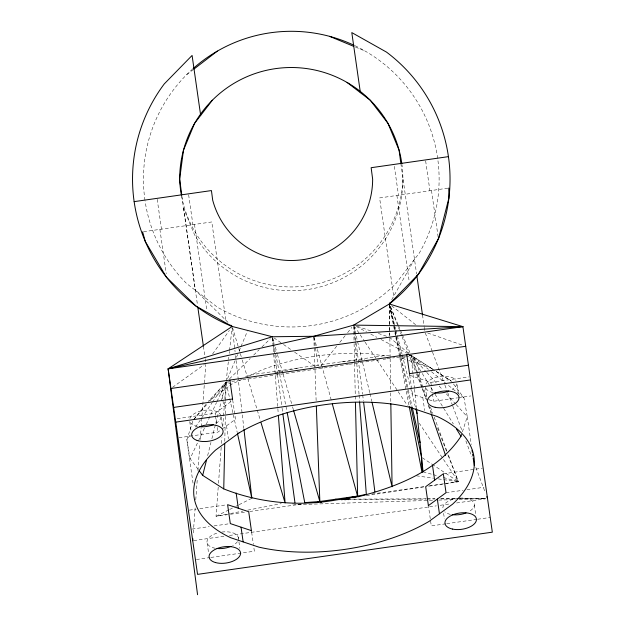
<?xml version="1.0" encoding="UTF-8"?>
<svg xmlns="http://www.w3.org/2000/svg" width="626" height="626" viewBox="0 0 626 626"><rect width="100%" height="100%" fill="white"/><g stroke="black" fill="none" stroke-linecap="round" stroke-linejoin="round"><path stroke-width="0.47" stroke-dasharray="3.13 2.35" d="M224.781 441.377L225.65 401.618M225.673 400.648L226.072 382.22L227.981 381.852M193.301 532.937L195.249 506.637M195.758 499.822L197.346 478.389M197.926 470.595L199.944 443.325M200.234 439.429L201.102 427.738M201.173 426.76L205.797 364.418M218.216 487.161L216.033 516.309L229.515 514.376M218.505 483.272L221.197 447.324M221.487 443.435L221.925 437.605M222.723 426.916L224.765 399.709M224.836 398.739L226.072 382.22L230.892 381.524M226.182 381.265L228.819 357.235M229.241 353.393L229.452 351.468M229.554 350.505L231.98 328.4M207.644 455.611L210.946 442.441M211.893 438.677L221.111 401.986M221.346 401.039L226.072 382.22L231.19 383.785M192.839 421.165L186.83 439.851L193.27 484.876M462.403 431.87L467.262 416.736L464.007 397.94L451.988 381.977M227.567 378.652L235.024 360.803M236.518 357.227L237.637 354.551M239.132 350.983L240.619 347.407M240.994 346.514L247.333 331.342M198.098 469.289L190.085 458.647L204.561 427.902M206.22 424.389L216.557 402.424M216.972 401.548L226.072 382.22L237.277 432.644M391.712 299.768L414.482 259.352M190.101 435.047L186.83 439.851L190.085 458.647M195.547 427.049L211.901 403.034M212.449 402.236L226.072 382.22L221.643 391.657L223.818 406.877M212.59 354.011L229.39 330.411M320.981 365.748L336.725 346.178M339.754 342.414L345.208 335.646M347.626 332.633L351.867 327.367M193.716 419.537L206.768 403.434M193.755 419.537L207.699 403.441M210.234 400.515L226.072 382.22L208.544 401.235L229.069 386.219M229.523 378.832L250.244 358.471M253.694 355.075L259.219 349.644M261.981 346.929L270.268 338.783M186.751 74.604L194.029 69.016M229.812 385.679L232.043 384.043L241.581 379.536M177.189 418.669L215.125 413.238L232.019 400.875M178.95 437.723L217.832 432.159L221.455 429.506M222.175 428.974L235.478 419.256L232.708 399.944M172.518 387.353L204.279 364.582M228.826 509.869L216.033 516.309L229.46 513.696M229.679 509.439L234.797 506.864M235.65 506.434L238.209 505.143M239.062 504.712L251.855 498.28M248.522 376.249L262.02 369.872A141.39 73.046 -8.1 0 1 369.004 353.69L385.624 356.006M396.704 357.54L402.236 358.315L405.758 357.102M406.642 356.797L411.047 355.286L434.46 370.326M245.509 376.516L251.988 374.614L383.785 355.748L391.571 355.615M292.42 503.875L297.921 504.611L300.488 503.875M275.604 372.501L278.468 371.938M279.415 371.75L299.424 367.822M230.415 513.516L242.888 511.09M247.685 510.159L281.254 503.64M366.304 495.612L424.804 486.785M428.638 486.206L458.365 481.715L448.153 454.429M231.855 381.383L348.424 364.402M349.386 364.269L359.019 362.861M359.989 362.72L364.801 362.024M365.764 361.883L375.397 360.474M376.367 360.341L379.254 359.919M383.104 359.355L385.999 358.933M386.962 358.792L391.774 358.095M392.745 357.955L394.67 357.673M399.482 356.969L402.377 356.546M403.34 356.405L408.152 355.709M409.114 355.568L411.047 355.286L434.632 370.443M143.565 231.722L211.784 221.956L225.994 321.216M447.825 188.168L379.606 197.933L393.676 296.231M409.74 375.31L430.844 382.361L469.124 376.875M429.084 399.787L433.552 401.282L457.481 397.854M458.435 397.721L470.877 395.937M189.326 510.151L196.024 509.188M199.851 508.641L225.689 504.939M443.325 473.788L482.208 468.225M230.478 514.243L245.893 512.037M249.751 511.489L302.687 503.93M371.954 494.039L424.764 486.512M429.561 485.823L458.365 481.715L447.747 454.374M192.033 529.072L209.256 526.607M214.045 525.918L230.313 523.594M446.033 492.709L463.107 490.268M466.902 489.728L483.968 487.278M193.692 540.59L225.571 536.028M229.437 535.473L427.621 507.107M429.553 506.833L436.314 505.863M440.18 505.307L450.806 503.789M456.604 502.96L485.58 498.812M196.4 559.511L209.921 557.578M210.892 557.437L254.367 551.216L253.428 544.667M445.782 523.813L431.291 525.887L428.528 506.583M446.753 523.68L476.699 519.392M477.669 519.251L490.228 517.452M341.6 361.781L358.002 360.247M358.964 360.161L364.747 359.621M409.114 355.466L411.047 355.286L428.45 369.301M297.921 504.611L432.785 500.284M438.654 500.096L455.266 499.564M459.179 499.438L485.565 498.593L457.332 498.672M409.099 355.318L411.047 355.286L426.079 371.719M348.447 499.697L426.243 499.047M427.222 499.039L435 498.977M440.837 498.922L456.393 498.797M457.371 498.789L485.573 498.546M352.164 499.141L426.173 498.805M427.143 498.805L434.937 498.765M440.774 498.742L456.354 498.672M416.392 475.807L433.56 478.225M438.333 478.898L458.365 481.715L419.318 423.293M423.051 471.808L432.347 474.414M433.278 474.68L436.995 475.721M443.498 477.544L458.365 481.715L432.754 464.695M402.236 358.315L407.776 360.161M408.7 360.474L430.344 367.697L432.558 369.121M428.192 399.49L412.448 394.231L409.639 374.591M357.344 326.342L371.054 330.99M378.37 333.47L387.51 336.561M427.699 333.032L462.105 345.036M355.529 47.099L365.201 51.105M356.257 326.459L366.531 331.866M370.811 334.112L376.797 337.265M381.077 339.519L407.62 353.487M436.259 371.492L451.416 381.218L435.266 370.842M422.354 457.778L431.956 464.163M273.93 337.852L282.702 343.924M283.5 344.48L291.466 349.997M294.65 352.203L315.371 366.546M391.618 305.778L415.883 324.91M431.47 371.742L464.007 397.94M389.341 337.187L408.05 352.79M228.02 322.382L195.367 290.284L183.7 208.583M426.736 372.439L436.541 383.151M439.155 386.015L442.425 389.583M446.346 393.871L455.501 403.872M456.151 404.592L467.262 416.736L471.245 444.515M412.949 373.738L411.047 355.286L417.941 363.557L420.116 378.777M354.23 325.919L359.653 334.034M360.193 334.847L364.535 341.334M365.075 342.148L376.469 359.191M377.008 359.997L397.62 390.835M398.159 391.649L407.385 405.445M422.12 387.416L411.047 355.286L421.744 372.65M422.253 373.479L434.475 393.324M434.992 394.145L443.138 407.377M443.646 408.207L453.326 423.919M398.097 324.683L390.1 305.785L401.728 335.88M398.48 325.583L399.998 329.182M400.382 330.082L401.908 333.681M402.283 334.581L409.905 352.587M181.947 196.47L183.465 208.028L194.616 234.946A111.624 111.624 0 0 0 401.947 164.568M402.08 336.796L416.243 373.252M416.595 374.168L426.509 399.685M428.63 405.155L431.815 413.356M437.48 427.941L447.394 453.459M425.32 333.001L432.198 351.288M432.535 352.203L444.562 384.215M444.906 385.131L447.316 391.532M447.66 392.447L452.465 405.249M452.809 406.164L462.09 430.852M465.869 440.915L471.707 456.464M475.83 467.434L485.111 492.13M411.047 355.286L417.855 373.479M418.191 374.387L426.705 397.127M430.453 407.135L432.832 413.496M434.194 417.135L446.792 450.79M422.44 388.339L426.556 400.272M428.45 405.781L430.985 413.121M232.473 327.414L241.988 359.144M242.27 360.083L247.583 377.814M247.865 378.746L260.455 420.75M272.607 337.688L274.227 343.306M275.307 347.047L277.201 353.596M277.467 354.535L282.866 373.252M283.132 374.191L292.311 406.016M292.585 406.947L293.391 409.756M314.033 337.226L317.124 348.502M317.382 349.441L331.803 402.088M389.818 305.871L395.788 329.487M396.031 330.426L402.002 354.042M402.236 354.989L410.359 387.103M410.601 388.042L415.617 407.878M359.027 394.177L354.152 327.062L369.723 392.635M369.95 393.59L371.758 401.188M389.341 303.986L412.057 406.579M389.536 304.932L396.141 336.35M396.344 337.297L400.343 356.335M400.546 357.29L407.346 389.654M407.549 390.608L410.75 405.836M279.462 373.19L272.529 337.711L274.704 354.128M279.65 374.152L286.958 411.548M389.529 304.94L394.732 331.757M394.912 332.711L395.655 336.545M395.843 337.5L409.036 405.499M313.923 337.242L318.141 365.889M183.465 208.028L197.534 305.269M431.494 190.507L438.38 238.662M425.641 160.89L429.913 190.734M458.349 393.253L456.902 383.135A15.877 8.201 -8.1 0 1 452.121 389.442M474.328 505.041L475.909 516.082M400.843 163.456L416.595 274M422.503 314.925L424.154 326.365M424.287 327.312L424.976 332.085M430.844 382.361L432.331 392.768M432.472 393.707L433.552 401.282M394.349 166.352L398.48 195.234M443.623 513.375L444.413 518.891M425.523 387.095L426.971 397.213M396.9 195.461L409.208 281.442M422.832 397.698L424.671 410.578M251.652 532.296L253.295 543.736M226.526 425.797L228.373 438.677M194.49 224.429L206.799 310.418M221.095 417.096L222.543 427.214M238.279 537.288L238.803 540.966M238.936 541.881L239.86 548.321M188.637 194.811L192.91 224.656M215.125 413.238L215.391 415.132M215.532 416.079L216.612 423.645M217.152 427.425L217.832 432.159M203.411 346.272L205.046 357.72M205.179 358.675L205.727 362.493M189.741 421.588L191.055 430.782M207.159 543.141L208.607 553.259M157.204 199.311L161.477 229.155M159.896 229.382L166.242 273.687M274.837 355.091L277.341 373.432M277.467 374.395L281.943 407.213M282.076 408.175L282.6 412.041M354.152 327.062L362.564 393.934M362.681 394.904L363.416 400.718M232.41 328.415L235.079 351.71M235.525 355.599L235.971 359.48M236.08 360.451L243.858 428.395M413.043 374.708L414.443 388.3M414.545 389.27L416.447 407.722M272.412 337.719L277.78 407.675M277.858 408.653L278.226 413.504M359.097 395.147L359.52 400.984M313.814 337.257L316.2 402.362M353.706 326.083L354.081 342.696M354.105 343.674L354.527 362.235M354.551 363.213L355.388 400.343M389.356 304.956L389.677 326.459M389.693 327.437L389.834 337.211M389.849 338.181L390.147 357.728M390.154 358.706L390.655 391.931M390.671 392.909L390.82 402.682M389.341 304.956L389.341 326.443M389.341 327.421L389.341 335.231M354.965 45.714A147.838 147.838 0 0 1 419.31 253.053L395.82 283.672A147.838 147.838 0 0 1 217.363 307.163L186.751 283.672A147.838 147.838 0 0 1 145.122 201.322M144.982 200.359A147.838 147.838 0 0 1 192.331 69.298M402.901 179.138A111.686 111.686 0 0 1 181.571 196.181M221.001 416.893A15.838 8.185 -8.1 0 1 214.131 424.311M197.542 426.4A15.838 8.185 -8.1 0 1 190.445 422.683M189.842 418.489A15.838 8.185 -8.1 0 1 206.181 410.1A15.838 8.185 -8.1 0 1 220.962 416.173M433.067 392.596A15.877 8.201 -8.1 0 1 425.868 388.269M425.985 383.981A15.877 8.201 -8.1 0 1 440.696 376.445A15.877 8.201 -8.1 0 1 456.033 380.397M459.86 498.085A15.877 8.201 -8.1 0 1 473.452 502.162A15.877 8.201 -8.1 0 1 469.398 511.332M450.313 514.345A15.877 8.201 -8.1 0 1 444.71 511.818M442.832 507.85A15.877 8.201 -8.1 0 1 459.038 498.139M237.442 541.623A15.877 8.201 -8.1 0 1 232.653 545.59M215.219 548.259A15.877 8.201 -8.1 0 1 207.073 540.887A15.877 8.201 -8.1 0 1 218.623 532.663M221.87 532.053A15.877 8.201 -8.1 0 1 238.396 539.432"/><path stroke-width="0.94" d="M350.216 499.149L338.04 499.642C300.097 506.833 259.696 503.194 223.748 488.89L224.742 443.318M192.722 540.731L192.871 538.783M223.748 488.89L202.675 475.369L206.463 460.321M355.435 402.299L357.673 496.911C396.594 486.997 437.84 471.167 460.971 436.322L461.542 434.538M197.558 594.7L168.12 368.847L313.782 336.287L353.682 325.105L389.341 303.986L390.288 302.295M212.355 100.207L194.616 123.322L183.465 150.248L179.662 179.138A111.686 111.686 0 0 0 181.399 195.242M353.682 325.105L462.911 326.655L313.782 336.287L272.341 336.749L232.191 326.475L168.12 368.847L197.542 574.371L492.333 532.17L462.911 326.655L389.341 303.986L418.309 274.352L438.623 238.232L448.897 198.082L448.787 188.035M194.029 69.016L217.363 51.105M428.395 505.62L446.033 492.709L443.325 473.788L425.68 486.699L428.45 506.004M272.341 336.749L168.12 368.847L462.911 326.655M348.447 499.697L348.275 499.157L344.856 499.791L344.621 499.196L342.344 499.658L342.156 499.219L366.312 494.352L359.59 401.955M342.156 499.219L352.289 497.498L356.264 497.537M134.136 201.635L211.431 190.57L212.699 200.195A81.357 81.357 0 0 0 372.642 179.138L371.14 167.705L448.435 156.641M170.937 388.496L465.721 346.295M173.645 407.416L232.575 398.981M409.506 373.652L468.436 365.216M175.749 422.135L470.541 379.935M317.93 501.755L357.556 496.097L332.32 403.966M335.473 499.243L338.04 499.642M251.417 530.637L230.313 523.594L227.606 504.666L248.71 511.716L251.519 531.357M329.55 36.339L353.768 46.371M200.672 115.434L192.088 55.456L164.255 83.923A158.754 158.754 0 0 0 232.191 326.475L196.071 306.161L166.438 277.193L145.31 241.534L142.603 231.863M321.177 502.428L319.839 501.481L293.657 410.695M347.094 82.468L370.209 100.207L387.948 123.322L399.098 150.248L400.843 163.456M230.798 325.113L232.191 326.475M199.248 470.815L202.675 475.369M456.385 428.88L460.971 436.322M341.436 499.212L341.733 499.869M486.832 496.708L487.513 498.531M431.306 414.044L445.548 455.352M261.019 422.62L285.088 502.897L278.374 415.453M415.852 408.825L417.049 413.551M371.985 402.142L392.072 486.723L390.827 403.66M237.489 433.591L251.855 498.28L243.968 429.366M412.268 407.526L420.054 442.676M410.946 406.79L421.548 457.246L422.049 472.544L409.224 406.462M287.146 412.503L304.76 502.639L319.839 501.481L316.349 406.251M472.067 450.266L472.34 452.183M472.614 454.1L472.888 456.01M473.162 457.927L474.258 465.595M416.861 275.831L422.503 314.925M432.449 464.93L434.632 480.15M437.339 499.071L439.444 513.789M406.79 354.731L409.607 374.371M360.396 92.679L351.796 32.591L386.5 52.107A158.754 158.754 0 0 1 389.341 303.986M229.867 380.06L232.629 399.365M236.151 493.03L238.326 508.249M241.041 527.17L243.146 541.889M197.808 307.139L203.411 346.272M282.866 413.966L294.963 502.772M181.728 194.819L179.662 179.138A111.624 111.624 0 0 1 283.492 67.788A111.624 111.624 0 0 1 401.822 163.597M363.659 402.659L374.872 491.817M416.548 408.692L423.051 471.808M193.051 68.657A147.838 147.838 0 0 1 354.081 45.299M213.263 424.694A15.838 8.185 -8.1 0 1 199.389 426.674M448.819 391.07A15.877 8.201 -8.1 0 1 434.898 392.893M466.057 512.944A15.877 8.201 -8.1 0 1 452.128 514.658M230.971 546.388A15.877 8.201 -8.1 0 1 217.089 548.517M239.038 432.902L215.54 450.094A141.39 73.046 -8.1 0 0 230.744 537.75L258.851 547.132A141.39 73.046 -8.1 0 0 429.045 521.403L452.543 504.212A141.39 73.046 -8.1 0 0 437.339 416.556L409.232 407.166A141.39 73.046 -8.1 0 0 239.038 432.902M197.127 440.454A15.838 8.185 -8.1 0 0 222.833 433.067A15.838 8.185 -8.1 0 0 202.214 425.891A15.838 8.185 -8.1 0 0 197.127 440.454M435.172 407.307A15.877 8.201 -8.1 0 0 459.007 397.854A15.877 8.201 -8.1 0 0 435.579 392.956A15.877 8.201 -8.1 0 0 435.172 407.307M452.418 529.064A15.877 8.201 -8.1 0 0 476.441 519.76A15.877 8.201 -8.1 0 0 453.208 514.674A15.877 8.201 -8.1 0 0 452.418 529.064M215.579 562.586A15.877 8.201 -8.1 0 0 240.501 554.143A15.877 8.201 -8.1 0 0 218.396 548.055A15.877 8.201 -8.1 0 0 215.579 562.586"/></g></svg>
